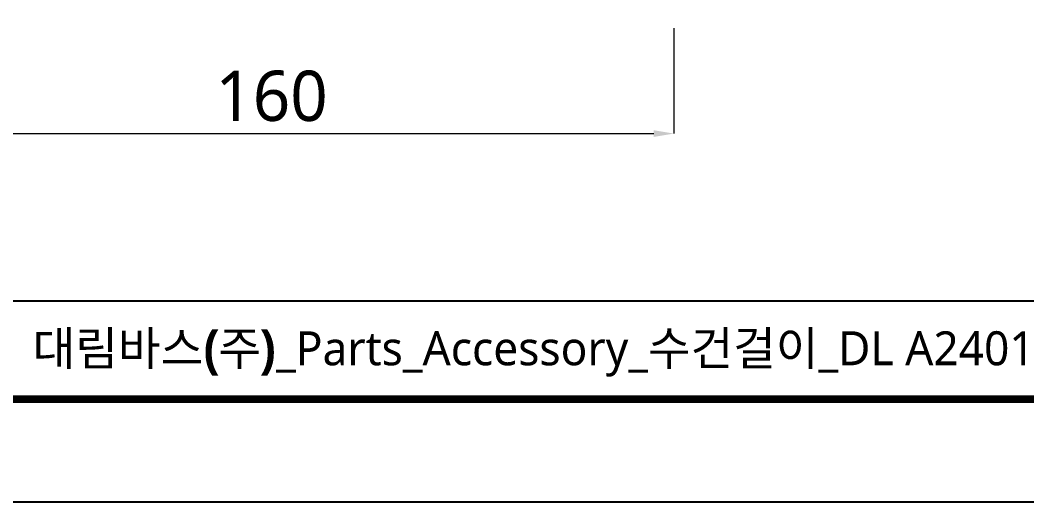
# Model space of a CAD drawing. Extents: x 16296680691 to 16296681387, y -37409617466 to -37409616989.
# Drawn here: x 16296680815.7 to 16296681015.9, y -37409617466.4 to -37409617370.6 of the extents above; entities that cross this region are included whole.
import ezdxf

# ---------------------------------------------------------------- set-up
doc = ezdxf.new("R2010")
doc.units = 0
doc.header["$LTSCALE"] = 10
doc.header["$MEASUREMENT"] = 0
doc.header["$PDMODE"] = 3
doc.header["$PDSIZE"] = -10
doc.layers.get('0').update_dxf_attribs({"linetype": 'CONTINUOUS'})
doc.layers.get('DEFPOINTS').update_dxf_attribs({"linetype": 'CONTINUOUS'})
doc.styles.add('Daelim Dimension', font='')
doc.styles.get('Daelim Dimension').set_extended_font_data('NanumGothic')
doc.dimstyles.new('DEFAULT', dxfattribs={"dimscale": 2, "dimtxt": 2, "dimasz": 2, "dimexe": 0, "dimexo": 2, "dimgap": 1, "dimtad": 1, "dimdec": 1, "dimzin": 9, "dimdsep": 46, "dimtxsty": 'Daelim Dimension', "dimcen": 0.5, "dimclrd": 252, "dimclre": 252, "dimclrt": 3, "dimadec": 1, "dimazin": 0, "dimtfac": 1, "dimtdec": 1, "dimtix": 1, "dimtmove": 0, "dimatfit": 3, "dimfxl": 1, "dimtolj": 1, "dimtzin": 1, "dimlwd": 9, "dimlwe": 9, "dimarcsym": 0})

# ---------------------------------------------------------------- blocks, each defined once
blk = doc.blocks.new('*D19')
at = {"color": 5, "lineweight": 9, "transparency": 16777216}
for p, q in [((16296680785.73702, -37409617372.171097), (16296680785.73702, -37409617393.122673)), ((16296680945.73702, -37409617372.171097), (16296680945.73702, -37409617393.122673)), ((16296680789.73702, -37409617393.122673), (16296680941.73702, -37409617393.122673))]:
    blk.add_line(p, q, dxfattribs=at)
at = {"color": 5, "transparency": 16777216}
for points in [[(16296680789.73702, -37409617392.456009), (16296680789.73702, -37409617393.789337), (16296680785.73702, -37409617393.122673)], [(16296680941.73702, -37409617392.456009), (16296680941.73702, -37409617393.789337), (16296680945.73702, -37409617393.122673)]]:
    blk.add_solid(points, dxfattribs=at)
at = {"layer": 'DEFPOINTS', "color": 0, "transparency": 16777216}
for p in [(16296680785.73702, -37409617368.171097), (16296680945.73702, -37409617368.171097), (16296680945.73702, -37409617393.122673)]:
    blk.add_point(p, dxfattribs=at)
at = {"color": 7, "transparency": 16777216, "insert": (16296680865.73702, -37409617385.679176), "char_height": 10, "attachment_point": 5, "style": 'Daelim Dimension'}
blk.add_mtext('\\A1;160', dxfattribs=at)

msp = doc.modelspace()

# ---------------------------------------------------------------- linework, layer by layer
at = {"color": 5}
msp.add_line((16296680701.36825, -37409617426.394737), (16296681225.555531, -37409617426.394737), dxfattribs=at)
at = {"ltscale": 0.5}
msp.add_lwpolyline([(16296680690.900061, -37409617466.361633), (16296681341.900061, -37409617466.361633), (16296681341.900061, -37409616989.361633), (16296680690.900061, -37409616989.361633)], close=True, dxfattribs=at)
at = {"color": 5, "linetype": 'ByBlock', "lineweight": 200, "const_width": 1.5}
msp.add_lwpolyline([(16296680701.36825, -37409617445.936913), (16296681331.36825, -37409617445.936913), (16296681331.36825, -37409617000.436913), (16296680701.36825, -37409617000.436913)], close=True, dxfattribs=at)

# ---------------------------------------------------------------- texts
at = {"color": 2, "insert": (16296680818.240511, -37409617432.440857), "char_height": 6.75662715, "width": 323.90907206, "attachment_point": 1, "style": 'Daelim Dimension'}
msp.add_mtext('{\\fPretendard Variable SemiBold|b0|i0|c129|p2;대림바스(주)}_Parts_Accessory_{\\fGulim|b0|i0|c129|p50;수건걸이}_DL A2401SN', dxfattribs=at)

# ---------------------------------------------------------------- dimensions: what is measured, and where the dimension line sits
at = {"color": 7}
dim = msp.add_linear_dim(base=(16296680945.73702, -37409617393.122673), p1=(16296680785.73702, -37409617368.171097), p2=(16296680945.73702, -37409617368.171097), dimstyle='DEFAULT', override={"dimtxt": 5, "dimclrd": 5, "dimclre": 5, "dimclrt": 7}, dxfattribs=at)
dim.commit()
dim.dimension.update_dxf_attribs({"geometry": '*D19', "text_midpoint": (16296680865.73702, -37409617385.679176)})

doc.saveas('drawing.dxf')
